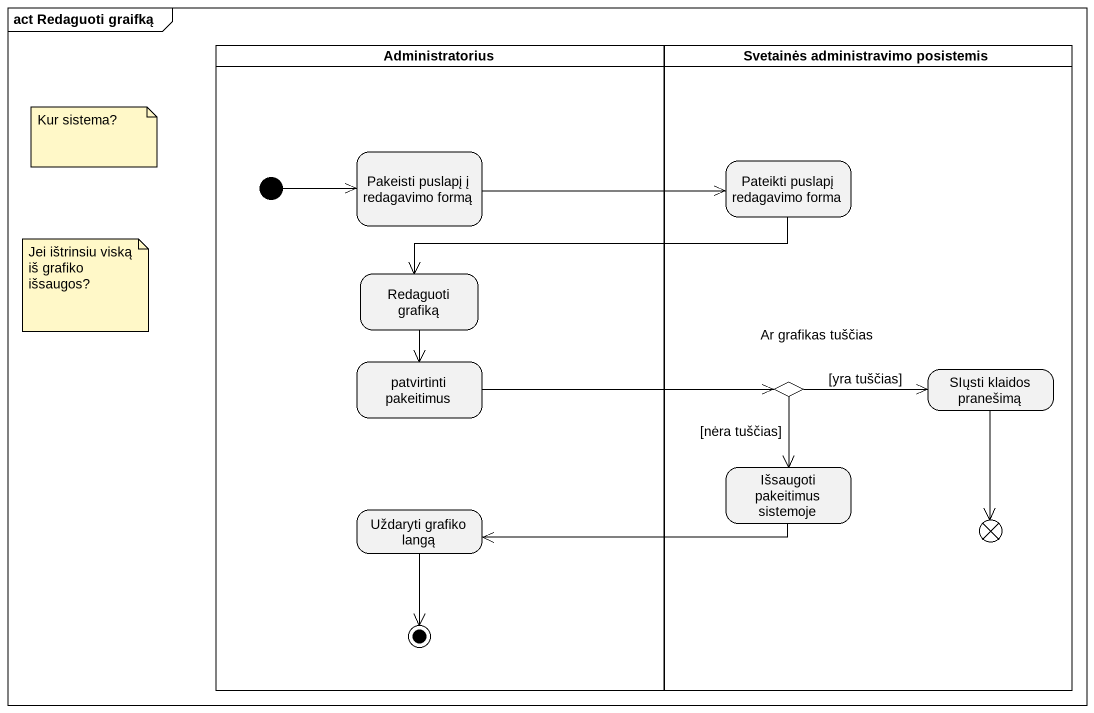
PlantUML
@startuml
mainframe act Redaguoti graifką
hide empty description
state Administratorius <<partition>> {
  state "Pakeisti puslapį į redagavimo formą" as Pakeisti_puslapį_į
  state "Redaguoti grafiką" as Redaguoti_grafiką
  state "patvirtinti pakeitimus" as patvirtinti_pakeitimus
  state "Uždaryti grafiko langą" as Uždaryti_grafiko_langą
  [*] -right-> Pakeisti_puslapį_į
  Uždaryti_grafiko_langą --> [*]
}
state "Svetainės administravimo posistemis" as Svetainės_administravimo <<partition>> {
  state "Pateikti puslapį redagavimo forma" as Pateikti_puslapį_redagavimo
  state "Ar grafikas tuščias" as Ar_grafikas_tuščias <<choice>>
  state "SIųsti klaidos pranešimą" as SIųsti_klaidos_pranešimą
  state "Išsaugoti pakeitimus sistemoje" as Išsaugoti_pakeitimus
  state flowfinal1 <<end>>
}
Pakeisti_puslapį_į -right-> Pateikti_puslapį_redagavimo
Pateikti_puslapį_redagavimo -left-> Redaguoti_grafiką
Redaguoti_grafiką --> patvirtinti_pakeitimus
patvirtinti_pakeitimus -right-> Ar_grafikas_tuščias
Ar_grafikas_tuščias -right-> SIųsti_klaidos_pranešimą : [yra tuščias]
Ar_grafikas_tuščias --> Išsaugoti_pakeitimus : [nėra tuščias]
SIųsti_klaidos_pranešimą --> flowfinal1
Išsaugoti_pakeitimus -left-> Uždaryti_grafiko_langą
note as N1
  Kur sistema?
end note
note as N2
  Jei ištrinsiu viską iš grafiko išsaugos?
end note
@enduml
